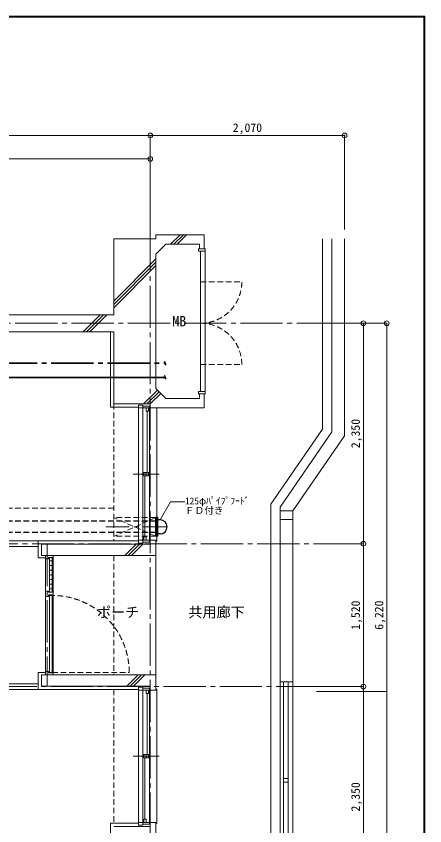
# Model space of a CAD drawing. Units: millimetres at full size, sheet at 1:50. Extents: x -9674 to 9699, y -6794 to 6791.
# Drawn here: x 5345 to 9699, y -1833 to 6791 of the extents above; entities that cross this region are included whole.
import ezdxf
from ezdxf.enums import TextEntityAlignment as Align

# ---------------------------------------------------------------- set-up
doc = ezdxf.new("R2010")
doc.units = ezdxf.units.MM
doc.header["$LTSCALE"] = 50
doc.header["$PDMODE"] = 32
doc.header["$PDSIZE"] = 50
for name, pattern in [('CHAIN1', [8, 5, -1, 1, -1]), ('CHAIN2', [12, 9, -1, 1, -1]), ('DASHED1', [1.8, 1.2, -0.6])]:
    doc.linetypes.add(name, pattern=pattern)
for name, color, linetype, lineweight in [('0-0_図面枠', 7, 'Continuous', 9), ('1-0_芯', 134, 'CHAIN2', 9), ('1-1_躯体', 134, 'Continuous', 9), ('1-2_間仕切', 134, 'Continuous', 9), ('1-3_建具', 134, 'Continuous', 9), ('1-6_ﾊﾞﾙｺﾆｰ・階段', 134, 'Continuous', 9), ('1-7_その他', 134, 'DASHED1', 9), ('1-8_ハッチ', 134, 'Continuous', 9), ('1-B_寸法', 134, 'Continuous', 9), ('1-C_梁', 134, 'DASHED1', 9), ('2-3_建具', 4, 'Continuous', 35), ('2-7_その他', 2, 'Continuous', 25), ('2-9_金物', 1, 'CHAIN2', 35), ('2-C', 2, 'DASHED1', 25)]:
    doc.layers.add(name, color=color, linetype=linetype, lineweight=lineweight)
doc.layers.add('1-A_文字', color=134, linetype='Continuous')
doc.styles.add('ＭＳ ゴシック', font='')
doc.styles.get('ＭＳ ゴシック').set_extended_font_data('MS Gothic')

msp = doc.modelspace()

# ---------------------------------------------------------------- linework, layer by layer
at = {"layer": '0-0_図面枠'}
for p, q in [((9697.16, 6789.66), (-9672.16, 6789.66)), ((9695.4, 6787.9), (-9670.4, 6787.9)), ((-9668.64, 6786.14), (9693.64, 6786.14)), ((9691.87, 6784.38), (-9666.87, 6784.38)), ((9690.11, 6782.61), (-9665.11, 6782.61)), ((9688.35, 6780.85), (-9663.35, 6780.85)), ((9688.35, -6783.35), (9688.35, 6780.85)), ((9690.11, -6785.11), (9690.11, 6782.61)), ((9691.87, -6786.88), (9691.87, 6784.38)), ((9693.64, 6786.14), (9693.64, -6788.64)), ((9695.4, -6790.4), (9695.4, 6787.9)), ((9697.16, -6792.16), (9697.16, 6789.66))]:
    msp.add_line(p, q, dxfattribs=at)
msp.add_lwpolyline([(9698.92, -6793.93), (9698.92, 6791.43), (-9673.92, 6791.43)], dxfattribs=at)
at = {"layer": '1-0_芯'}
for p, q in [((6774.12, 4520.51), (6774.12, -3699.49)), ((-8465.88, 3520.51), (8544.12, 3520.51)), ((3114.12, 1170.51), (8544.12, 1170.51)), ((5674.12, 1170.51), (5674.12, -349.49)), ((2714.12, -349.49), (8544.12, -349.49))]:
    msp.add_line(p, q, dxfattribs=at)
at = {"layer": '1-1_躯体'}
for p, q in [((6834.12, 4420.51), (6384.12, 4420.51)), ((6384.12, 4420.51), (6384.12, 3610.51)), ((6834.12, 4462.51), (6834.12, 4420.51)), ((7349.12, 4462.51), (6834.12, 4462.51)), ((7349.12, 4462.51), (7349.12, 4312.51)), ((6940.19, 4362.51), (6834.12, 4256.44)), ((6940.19, 4362.51), (7299.12, 4362.51)), ((7299.12, 4362.51), (7299.12, 4312.51)), ((7349.12, 4312.51), (7299.12, 4312.51)), ((6834.12, 2824.58), (6834.12, 4256.44)), ((6384.12, 3610.51), (2334.12, 3610.51)), ((6384.12, 3430.51), (6384.12, 2660.51)), ((6834.12, 2824.58), (6940.19, 2718.51)), ((7299.12, 2768.51), (7299.12, 2718.51)), ((7299.12, 2768.51), (7349.12, 2768.51)), ((7349.12, 2768.51), (7349.12, 2618.51)), ((6940.19, 2718.51), (7299.12, 2718.51)), ((6384.12, 2660.51), (6774.12, 2660.51)), ((6774.12, 2660.51), (6774.12, 2618.51)), ((6774.12, 2618.51), (7349.12, 2618.51)), ((6834.12, 1046.51), (6834.12, 1208.51)), ((5614.12, 1166.51), (6774.12, 1166.51)), ((5614.12, 1046.51), (5614.12, 1166.51)), ((5614.12, 1046.51), (6834.12, 1046.51)), ((5614.12, -225.49), (5614.12, -345.49)), ((5614.12, -225.49), (6834.12, -225.49)), ((6834.12, -225.49), (6834.12, -387.49)), ((5614.12, -345.49), (6774.12, -345.49)), ((6774.12, -345.49), (6774.12, -387.49)), ((6774.12, -387.49), (6834.12, -387.49))]:
    msp.add_line(p, q, dxfattribs=at)
for points in [[(6384.12, 3430.51), (2334.12, 3430.51), (2334.12, 2620.51)], [(6774.12, 1166.51), (6774.12, 1208.51), (6834.12, 1208.51)], [(6384.12, -1839.49), (6774.12, -1839.49), (6774.12, -1797.49), (6834.12, -1797.49), (6834.12, -3599.49)]]:
    msp.add_lwpolyline(points, dxfattribs=at)
at = {"layer": '1-2_間仕切'}
for p, q in [((5579.12, 1201.51), (3994.12, 1201.51)), ((5579.12, 1140.51), (3994.12, 1140.51)), ((5579.12, -319.49), (3594.12, -319.49)), ((5579.12, -380.49), (3594.12, -380.49))]:
    msp.add_line(p, q, dxfattribs=at)
at = {"layer": '1-3_建具'}
for p, q in [((7289.12, 4312.51), (7289.12, 4287.51)), ((7359.12, 4312.51), (7289.12, 4312.51)), ((7289.12, 4312.51), (7289.12, 4287.51)), ((7359.12, 4287.51), (7359.12, 4312.51)), ((7289.12, 4287.51), (7359.12, 4287.51)), ((7309.12, 4287.51), (7309.12, 2793.51)), ((7359.12, 2793.51), (7359.12, 4287.51)), ((7289.12, 2793.51), (7289.12, 2768.51)), ((7359.12, 2793.51), (7289.12, 2793.51)), ((6647.12, 2648.51), (6648.16, 2648.51)), ((6647.12, 2648.51), (6647.12, 2618.51)), ((6647.12, 2648.51), (6694.12, 2648.51)), ((6647.12, 2618.51), (6694.12, 2618.51)), ((6647.12, 1208.51), (6647.12, 2618.51)), ((6694.12, 2648.51), (6694.12, 2618.51)), ((6764.12, 2638.51), (6694.12, 2638.51)), ((6694.12, 2618.51), (6764.12, 2618.51)), ((6694.12, 2603.51), (6694.12, 2618.51)), ((6694.12, 2603.51), (6694.12, 1223.51)), ((6729.12, 2583.51), (6729.12, 2618.51)), ((6753.12, 2583.51), (6753.12, 2618.51)), ((6764.12, 2638.51), (6764.12, 2603.51)), ((6764.12, 2603.51), (6764.12, 1223.51)), ((6844.12, 1198.51), (6844.12, 2618.51)), ((6753.12, 2583.51), (6729.12, 2583.51)), ((6741.12, 1931.01), (6741.12, 2583.51)), ((6867.6, 1913.51), (6590.64, 1913.51)), ((6705.12, 1931.01), (6753.12, 1931.01)), ((6729.12, 1931.01), (6729.12, 1896.01)), ((6753.12, 1931.01), (6753.12, 1896.01)), ((6717.12, 1896.01), (6717.12, 1243.51)), ((6647.12, 1178.51), (6647.12, 1208.51)), ((6647.12, 1208.51), (6694.12, 1208.51)), ((6694.12, 1223.51), (6694.12, 1208.51)), ((6694.12, 1208.51), (6764.12, 1208.51)), ((6694.12, 1178.51), (6694.12, 1208.51)), ((6705.12, 1243.51), (6729.12, 1243.51)), ((6705.12, 1243.51), (6705.12, 1208.51)), ((6729.12, 1243.51), (6729.12, 1208.51)), ((6764.12, 1188.51), (6764.12, 1223.51)), ((6647.12, 1178.51), (6648.16, 1178.51)), ((6647.12, 1178.51), (6694.12, 1178.51)), ((6764.12, 1188.51), (6694.12, 1188.51)), ((6834.12, 1198.51), (6844.12, 1198.51)), ((5659.12, 1046.51), (5659.12, 1010.51)), ((5659.12, 1046.51), (5659.12, 1025.51)), ((5739.12, 1025.51), (5739.12, 1046.51)), ((5689.12, 1010.51), (5659.12, 1010.51)), ((5659.12, 665.51), (5659.12, 1010.51)), ((5699.12, 655.51), (5699.12, 1025.51)), ((5699.12, 990.51), (5729.12, 990.51)), ((5729.12, 655.51), (5729.12, 1025.51)), ((5739.12, 1025.51), (5739.12, 655.51)), ((5699.12, 940.51), (5729.12, 940.51)), ((5699.12, 890.51), (5729.12, 890.51)), ((5699.12, 840.51), (5729.12, 840.51)), ((5699.12, 790.51), (5729.12, 790.51)), ((5699.12, 740.51), (5729.12, 740.51)), ((5699.12, 690.51), (5729.12, 690.51)), ((5659.12, 665.51), (5659.12, 610.51)), ((5689.12, 610.51), (5659.12, 610.51)), ((5659.12, 610.51), (5659.12, -189.49)), ((5689.12, 610.51), (5689.12, 625.51)), ((5699.12, -199.49), (5699.12, 620.51)), ((5729.12, 620.51), (5699.12, 620.51)), ((5729.12, -199.49), (5729.12, 620.51)), ((5739.12, -204.49), (5739.12, 625.51)), ((5689.12, -189.49), (5659.12, -189.49)), ((5659.12, -225.49), (5659.12, -189.49)), ((5659.12, -225.49), (5659.12, -204.49)), ((5729.12, -199.49), (5699.12, -199.49)), ((5739.12, -204.49), (5739.12, -225.49)), ((6647.12, -357.49), (6648.16, -357.49)), ((6647.12, -357.49), (6647.12, -387.49)), ((6647.12, -357.49), (6694.12, -357.49)), ((6647.12, -387.49), (6694.12, -387.49)), ((6647.12, -1797.49), (6647.12, -387.49)), ((6694.12, -357.49), (6694.12, -387.49)), ((6764.12, -367.49), (6694.12, -367.49)), ((6694.12, -387.49), (6764.12, -387.49)), ((6694.12, -402.49), (6694.12, -387.49)), ((6694.12, -402.49), (6694.12, -1782.49)), ((6729.12, -422.49), (6729.12, -387.49)), ((6753.12, -422.49), (6729.12, -422.49)), ((6741.12, -1074.99), (6741.12, -422.49)), ((6753.12, -422.49), (6753.12, -387.49)), ((6764.12, -367.49), (6764.12, -402.49)), ((6764.12, -402.49), (6764.12, -1782.49)), ((6834.12, -377.49), (6844.12, -377.49)), ((6844.12, -1807.49), (6844.12, -377.49)), ((6867.6, -1092.49), (6590.64, -1092.49)), ((6705.12, -1074.99), (6753.12, -1074.99)), ((6717.12, -1109.99), (6717.12, -1762.49)), ((6729.12, -1074.99), (6729.12, -1109.99)), ((6753.12, -1074.99), (6753.12, -1109.99)), ((6647.12, -1827.49), (6647.12, -1797.49)), ((6647.12, -1797.49), (6694.12, -1797.49)), ((6694.12, -1782.49), (6694.12, -1797.49)), ((6694.12, -1797.49), (6764.12, -1797.49)), ((6694.12, -1827.49), (6694.12, -1797.49)), ((6705.12, -1762.49), (6729.12, -1762.49)), ((6705.12, -1762.49), (6705.12, -1797.49)), ((6729.12, -1762.49), (6729.12, -1797.49)), ((6764.12, -1817.49), (6764.12, -1782.49)), ((6834.12, -1807.49), (6844.12, -1807.49)), ((6647.12, -1827.49), (6648.16, -1827.49)), ((6647.12, -1827.49), (6694.12, -1827.49)), ((6764.12, -1817.49), (6694.12, -1817.49))]:
    msp.add_line(p, q, dxfattribs=at)
at = {"layer": '1-3_建具', "linetype": 'DASHED1'}
for p, q in [((7309.12, 3960.51), (7749.12, 3960.51)), ((7309.12, 3080.51), (7749.12, 3080.51)), ((5729.12, -199.49), (6549.12, -199.49))]:
    msp.add_line(p, q, dxfattribs=at)
at = {"layer": '1-3_建具'}
for points in [[(7289.12, 2768.51), (7359.12, 2768.51), (7359.12, 2793.51)], [(6705.12, 1931.01), (6705.12, 1896.01), (6753.12, 1896.01)], [(5689.12, 1010.51), (5689.12, 1025.51), (5739.12, 1025.51)], [(5659.12, 665.51), (5689.12, 665.51), (5689.12, 655.51), (5739.12, 655.51)], [(5689.12, 625.51), (5739.12, 625.51), (5739.12, 655.51)], [(5689.12, -189.49), (5689.12, -204.49), (5739.12, -204.49)], [(6705.12, -1074.99), (6705.12, -1109.99), (6753.12, -1109.99)]]:
    msp.add_lwpolyline(points, dxfattribs=at)
at = {"layer": '1-3_建具', "linetype": 'DASHED1'}
for centre, radius, start, end in [((7309.12, 3960.51), 440, 270, 0), ((7309.12, 3080.51), 440, 0, 90), ((5729.12, -199.49), 820, 0, 90)]:
    msp.add_arc(centre, radius, start, end, dxfattribs=at)
at = {"layer": '1-6_ﾊﾞﾙｺﾆｰ・階段'}
for p, q in [((8609.12, 2393.5), (8609.12, 4420.51)), ((8709.12, 2362.44), (8709.12, 4420.51)), ((8844.12, 2320.51), (8844.12, 4420.51)), ((8609.12, 2393.5), (8059.12, 1593.5)), ((8709.12, 2362.44), (8159.12, 1562.44)), ((8844.12, 2320.51), (8294.12, 1520.51)), ((8059.12, -3599.49), (8059.12, 1593.5)), ((8159.12, -299.49), (8159.12, 1562.44)), ((8159.12, 1520.51), (8294.12, 1520.51)), ((8159.12, 1430.51), (8294.12, 1430.51)), ((6834.12, 1046.51), (6834.12, -225.49)), ((8194.12, -299.49), (8194.12, -2399.49)), ((8244.12, -299.49), (8244.12, -2399.49)), ((8294.12, -299.49), (8294.12, -2399.49)), ((8194.12, -1329.49), (8244.12, -1329.49)), ((8194.12, -1369.49), (8244.12, -1369.49))]:
    msp.add_line(p, q, dxfattribs=at)
for points in [[(8159.12, -299.49), (8294.12, -299.49), (8294.12, 1520.51)], [(8159.12, -299.49), (8159.12, -2399.49), (8159.12, -2534.49)]]:
    msp.add_lwpolyline(points, dxfattribs=at)
at = {"layer": '1-7_その他'}
for p, q in [((6834.12, 1450.51), (6384.12, 1450.51)), ((6834.12, 1450.51), (6384.12, 1250.13)), ((6834.12, 1250.51), (6384.12, 1449.34)), ((6834.12, 1250.51), (6384.12, 1250.51))]:
    msp.add_line(p, q, dxfattribs=at)
at = {"layer": '1-7_その他', "linetype": 'CHAIN1'}
msp.add_line((6949.12, 1350.51), (6284.12, 1350.51), dxfattribs=at)
at = {"layer": '1-8_ハッチ'}
for p, q in [((6990.82, 4362.51), (7090.82, 4462.51)), ((7026.17, 4362.51), (7126.17, 4462.51)), ((7061.53, 4362.51), (7161.53, 4462.51)), ((6384.12, 3755.82), (6834.12, 4205.82)), ((6384.12, 3720.46), (6834.12, 4170.46)), ((6384.12, 3685.11), (6834.12, 4135.11)), ((6058.82, 3430.51), (6238.82, 3610.51)), ((6094.17, 3430.51), (6274.17, 3610.51)), ((6129.53, 3430.51), (6309.53, 3610.51)), ((6349.12, 3430.51), (6349.12, 2625.51)), ((6703.03, 2660.51), (6850.61, 2808.09)), ((6738.38, 2660.51), (6868.29, 2790.41)), ((6773.74, 2660.51), (6885.96, 2772.73)), ((6349.12, 2625.51), (6647.12, 2625.51)), ((6503.24, 1046.51), (6623.24, 1166.51)), ((6538.6, 1046.51), (6658.6, 1166.51)), ((6573.95, 1046.51), (6693.95, 1166.51)), ((5579.12, 1021.51), (5659.12, 1021.51)), ((5579.12, -200.49), (5579.12, -380.49)), ((5579.12, -200.49), (5659.12, -200.49)), ((6525.46, -345.49), (6645.46, -225.49)), ((6560.81, -345.49), (6680.81, -225.49)), ((6596.17, -345.49), (6716.17, -225.49)), ((5579.12, -380.49), (6647.12, -380.49)), ((6349.12, -1804.49), (6647.12, -1804.49)), ((6349.12, -1804.49), (6349.12, -2609.49))]:
    msp.add_line(p, q, dxfattribs=at)
msp.add_lwpolyline([(5579.12, 1021.51), (5579.12, 1201.51), (6647.12, 1201.51)], dxfattribs=at)
at = {"layer": '1-B_寸法'}
for p, q in [((1944.12, 5520.51), (6774.12, 5520.51)), ((6774.12, 4520.51), (6774.12, 5520.51)), ((6774.12, 5520.51), (8844.12, 5520.51)), ((8844.12, 4520.51), (8844.12, 5520.51)), ((3114.12, 5270.51), (6774.12, 5270.51)), ((9294.12, 3520.51), (8544.12, 3520.51)), ((9044.12, 3520.51), (9044.12, 1170.51)), ((9294.12, 3520.51), (9294.12, -2699.49)), ((8544.12, 1170.51), (9044.12, 1170.51)), ((9044.12, 1170.51), (9044.12, -349.49)), ((8544.12, -349.49), (9044.12, -349.49)), ((8544.12, -402.49), (9294.12, -402.49)), ((9044.12, -349.49), (9044.12, -2699.49))]:
    msp.add_line(p, q, dxfattribs=at)
for p in [(6774.12, 5520.51), (8844.12, 5520.51), (6774.12, 5270.51), (9044.12, 3520.51), (9294.12, 3520.51), (9044.12, 1170.51), (9044.12, -349.49)]:
    msp.add_point(p, dxfattribs=at)
at = {"layer": '1-C_梁'}
for p, q in [((6384.12, 2660.51), (6384.12, 1201.51)), ((3174.12, 1550.51), (6384.12, 1550.51)), ((6384.12, 1046.51), (6384.12, -225.49)), ((6384.12, -380.49), (6384.12, -1804.49))]:
    msp.add_line(p, q, dxfattribs=at)
at = {"layer": '2-3_建具'}
msp.add_line((4529.17, 2943.63), (6931.4, 2943.63), dxfattribs=at)
for centre, start, end in [((6937.47, 2953.63), 121.23674, 238.76326), ((6925.34, 2933.63), 301.23674, 58.76326)]:
    msp.add_arc(centre, 11.7, start, end, dxfattribs=at)
at = {"layer": '2-7_その他', "color": 7, "lineweight": 9}
for p in [(6877.42, 1425.64), (7142.75, 1617.42)]:
    msp.add_line(p, (6988.15, 1617.42), dxfattribs=at)
at = {"layer": '2-7_その他'}
for p, q in [((6854.12, 1450.51), (6834.12, 1450.51)), ((6834.12, 1250.77), (6834.12, 1450.51)), ((6854.12, 1250.51), (6854.12, 1450.51)), ((6854.12, 1275.64), (6854.12, 1425.64)), ((6878.12, 1425.64), (6854.12, 1425.64)), ((6854.12, 1250.51), (6834.12, 1250.51)), ((6878.12, 1275.64), (6854.12, 1275.64))]:
    msp.add_line(p, q, dxfattribs=at)
msp.add_arc((6878.12, 1350.64), 75, 270, 90, dxfattribs=at)
at = {"layer": '2-9_金物'}
msp.add_line((2717.71, 3093.63), (6931.4, 3093.63), dxfattribs=at)
at = {"layer": '2-9_金物', "linetype": 'Continuous'}
for centre, start, end in [((6937.47, 3103.63), 121.23674, 238.76326), ((6925.34, 3083.63), 301.23674, 58.76326)]:
    msp.add_arc(centre, 11.7, start, end, dxfattribs=at)
at = {"layer": '2-C'}
for p, q in [((6834.12, 1410.51), (1696.43, 1410.51)), ((6834.12, 1290.51), (1696.43, 1290.51))]:
    msp.add_line(p, q, dxfattribs=at)

# ---------------------------------------------------------------- texts
at = {"layer": '1-A_文字', "style": 'ＭＳ ゴシック'}
for s, p in [('MB', (7007.95, 3454.65)), ('ポーチ', (6206.7, 354.21)), ('共用廊下', (7179.65, 354.61))]:
    msp.add_text(s, height=110, dxfattribs=at).set_placement(p, align=Align.BOTTOM_LEFT)
at = {"layer": '1-B_寸法', "style": 'ＭＳ ゴシック'}
msp.add_text('2,070', height=91.64, dxfattribs=at).set_placement((7652.87, 5530.51), align=Align.BOTTOM_LEFT)
for s, p in [('2,350', (9034.12, 2189.26)), ('1,520', (9034.12, 254.26)), ('6,220', (9284.12, 254.26)), ('2,350', (9034.12, -1680.74))]:
    msp.add_text(s, height=91.64, rotation=90, dxfattribs=at).set_placement(p, align=Align.BOTTOM_LEFT)
at = {"layer": '2-7_その他', "color": 7, "style": 'ＭＳ ゴシック'}
for s, p in [('125φﾊﾟｲﾌﾟﾌｰﾄﾞ', (7143.37, 1568.48)), ('ＦＤ付き', (7143.37, 1466.35))]:
    msp.add_text(s, height=73.31, dxfattribs=at).set_placement(p, align=Align.BOTTOM_LEFT)

doc.saveas('drawing.dxf')
